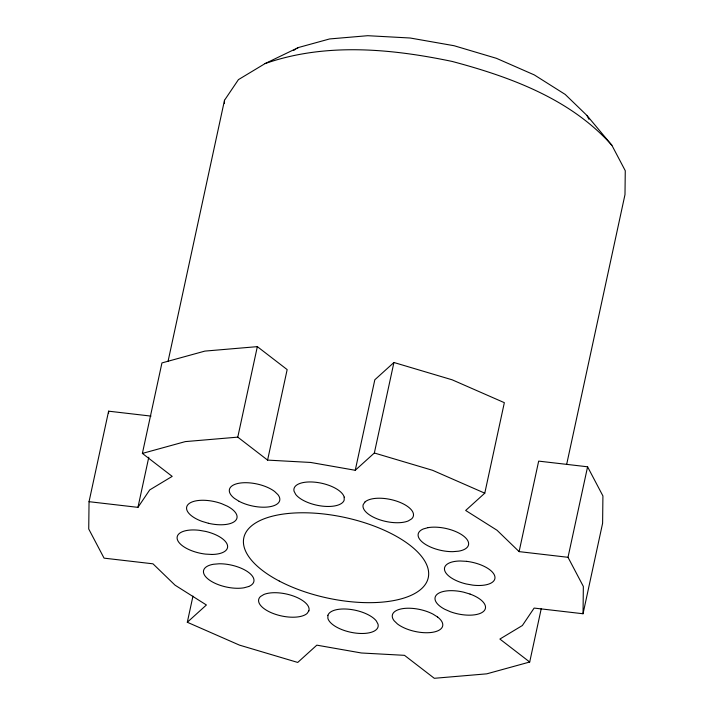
<?xml version="1.0" encoding="UTF-8"?>
<svg xmlns="http://www.w3.org/2000/svg" width="714" height="714" viewBox="0 0 714 714"><rect width="100%" height="100%" fill="white"/><g stroke="black" fill="none" stroke-linecap="round" stroke-linejoin="round"><path stroke-width="1.07" d="M151.002 416.101L108.608 411.175L89.045 501.683L88.732 529.003L104.065 558.143L152.975 563.819L175.064 585.185L206.408 604.981L187.309 622.26L239.458 645.117L297.729 662.44L316.829 645.153L361.391 652.989L404.49 655.336L434.299 678.3L486.769 673.837L529.699 662.021L541.257 608.587M108.59 413.361L108.608 411.175M224.464 103.539L224.499 100.281L238.422 79.638L265.037 63.608L298.407 47.526L329.6 38.949L367.728 35.7L410.184 38.012L454.077 45.723L496.417 58.316L534.313 74.925L565.185 94.418L586.944 115.463L611.871 145.263L625.268 170.717L624.991 194.583L566.675 464.332M529.699 662.021L499.889 639.057L522.371 625.518L534.126 608.078L583.035 613.754L583.347 586.435L568.014 557.304L587.586 466.795L538.668 461.119L519.105 551.619L568.014 557.304M89.045 501.683L137.954 507.359L149.708 489.92L172.19 476.381L142.381 453.417L161.944 362.917L204.882 351.101L257.343 346.638L287.162 369.602L267.589 460.102L310.688 462.458L355.251 470.285L374.35 452.997L393.923 362.498L452.185 379.821L504.343 402.669L484.779 493.178L465.671 510.465L497.024 530.252L519.105 551.619M168.058 361.329L224.499 100.281M137.954 507.359L148.798 457.201M187.309 622.26L192.967 596.092M267.589 460.102L237.78 437.138L257.343 346.638M355.251 470.285L374.823 379.777L393.923 362.498M583.035 613.754L602.607 523.255L602.919 495.935L587.586 466.795M293.749 50.337L295.587 49.23M296.506 48.677L298.407 47.526M265.037 63.608C325.298 42.456 390.799 48.614 452.158 61.44C510.474 76.951 570.736 99.023 611.871 145.263M142.381 453.417L185.31 441.609L237.78 437.138M374.35 452.997L432.622 470.321L484.779 493.178M586.944 115.463L588.961 119.309M327.904 615.334L327.878 618.324A25.731 11.237 12.2 0 0 356.107 633.139A25.731 11.237 12.2 0 0 378.001 624.143L376.332 620.957A25.731 11.237 12.2 0 0 349.771 609.328A25.731 11.237 12.2 0 0 327.904 615.334M344.202 497.123L344.175 500.103A25.731 11.237 12.2 0 1 322.309 506.119A25.731 11.237 12.2 0 1 295.748 494.481L294.079 491.294A25.731 11.237 12.2 0 1 315.972 482.298A25.731 11.237 12.2 0 1 344.202 497.123M364.952 502.004L363.212 504.584A25.731 11.237 12.2 0 0 378.456 519.337A25.731 11.237 12.2 0 0 408.212 520.961L411.532 518.953A25.731 11.237 12.2 0 0 398.037 501.621A25.731 11.237 12.2 0 0 364.952 502.004M308.867 610.854L307.127 613.433A25.731 11.237 12.2 0 1 274.051 613.817A25.731 11.237 12.2 0 1 260.548 596.485L263.868 594.485A25.731 11.237 12.2 0 1 293.624 596.101A25.731 11.237 12.2 0 1 308.867 610.854M428.088 527.637L423.393 528.931A25.731 11.237 12.2 0 0 423.241 542.845A25.731 11.237 12.2 0 0 452.908 551.663L458.638 551.172A25.731 11.237 12.2 0 0 463.484 535.973A25.731 11.237 12.2 0 0 428.088 527.637M248.686 586.515L244.001 587.8A25.731 11.237 12.2 0 1 208.595 579.465A25.731 11.237 12.2 0 1 213.441 564.265L219.171 563.774A25.731 11.237 12.2 0 1 248.847 572.601A25.731 11.237 12.2 0 1 248.686 586.515M466.554 561.338L460.173 560.99A25.731 11.237 12.2 0 0 444.652 570.334A25.731 11.237 12.2 0 0 466.296 583.99L472.891 585.15A25.731 11.237 12.2 0 0 494.784 576.153A25.731 11.237 12.2 0 0 466.554 561.338M211.906 554.457L205.525 554.109A25.731 11.237 12.2 0 1 177.295 539.284A25.731 11.237 12.2 0 1 199.188 530.288L205.784 531.448A25.731 11.237 12.2 0 1 227.427 545.112A25.731 11.237 12.2 0 1 211.906 554.457M470.044 594.066L463.689 592.174A25.731 11.237 12.2 0 0 436.968 594.441A25.731 11.237 12.2 0 0 444.777 609.283L450.472 611.773A25.731 11.237 12.2 0 0 483.548 611.398A25.731 11.237 12.2 0 0 470.044 594.066M208.39 523.273L202.035 521.381A25.731 11.237 12.2 0 1 188.532 504.048A25.731 11.237 12.2 0 1 221.608 503.665L227.302 506.164A25.731 11.237 12.2 0 1 235.111 520.997A25.731 11.237 12.2 0 1 208.39 523.273M437.637 617.048L432.996 614.12A25.731 11.237 12.2 0 0 402.241 608.712A25.731 11.237 12.2 0 0 394.128 620.752L397.395 623.92A25.731 11.237 12.2 0 0 432.791 632.256A25.731 11.237 12.2 0 0 437.637 617.048M239.083 501.317L234.442 498.39A25.731 11.237 12.2 0 1 239.288 483.191A25.731 11.237 12.2 0 1 274.685 491.527L277.96 494.686A25.731 11.237 12.2 0 1 269.838 506.726A25.731 11.237 12.2 0 1 239.083 501.317M279.272 581.053A94.355 41.216 12.2 0 0 427.82 579.331A94.355 41.216 12.2 0 0 301.031 512.786A94.355 41.216 12.2 0 0 279.272 581.053"/></g></svg>
